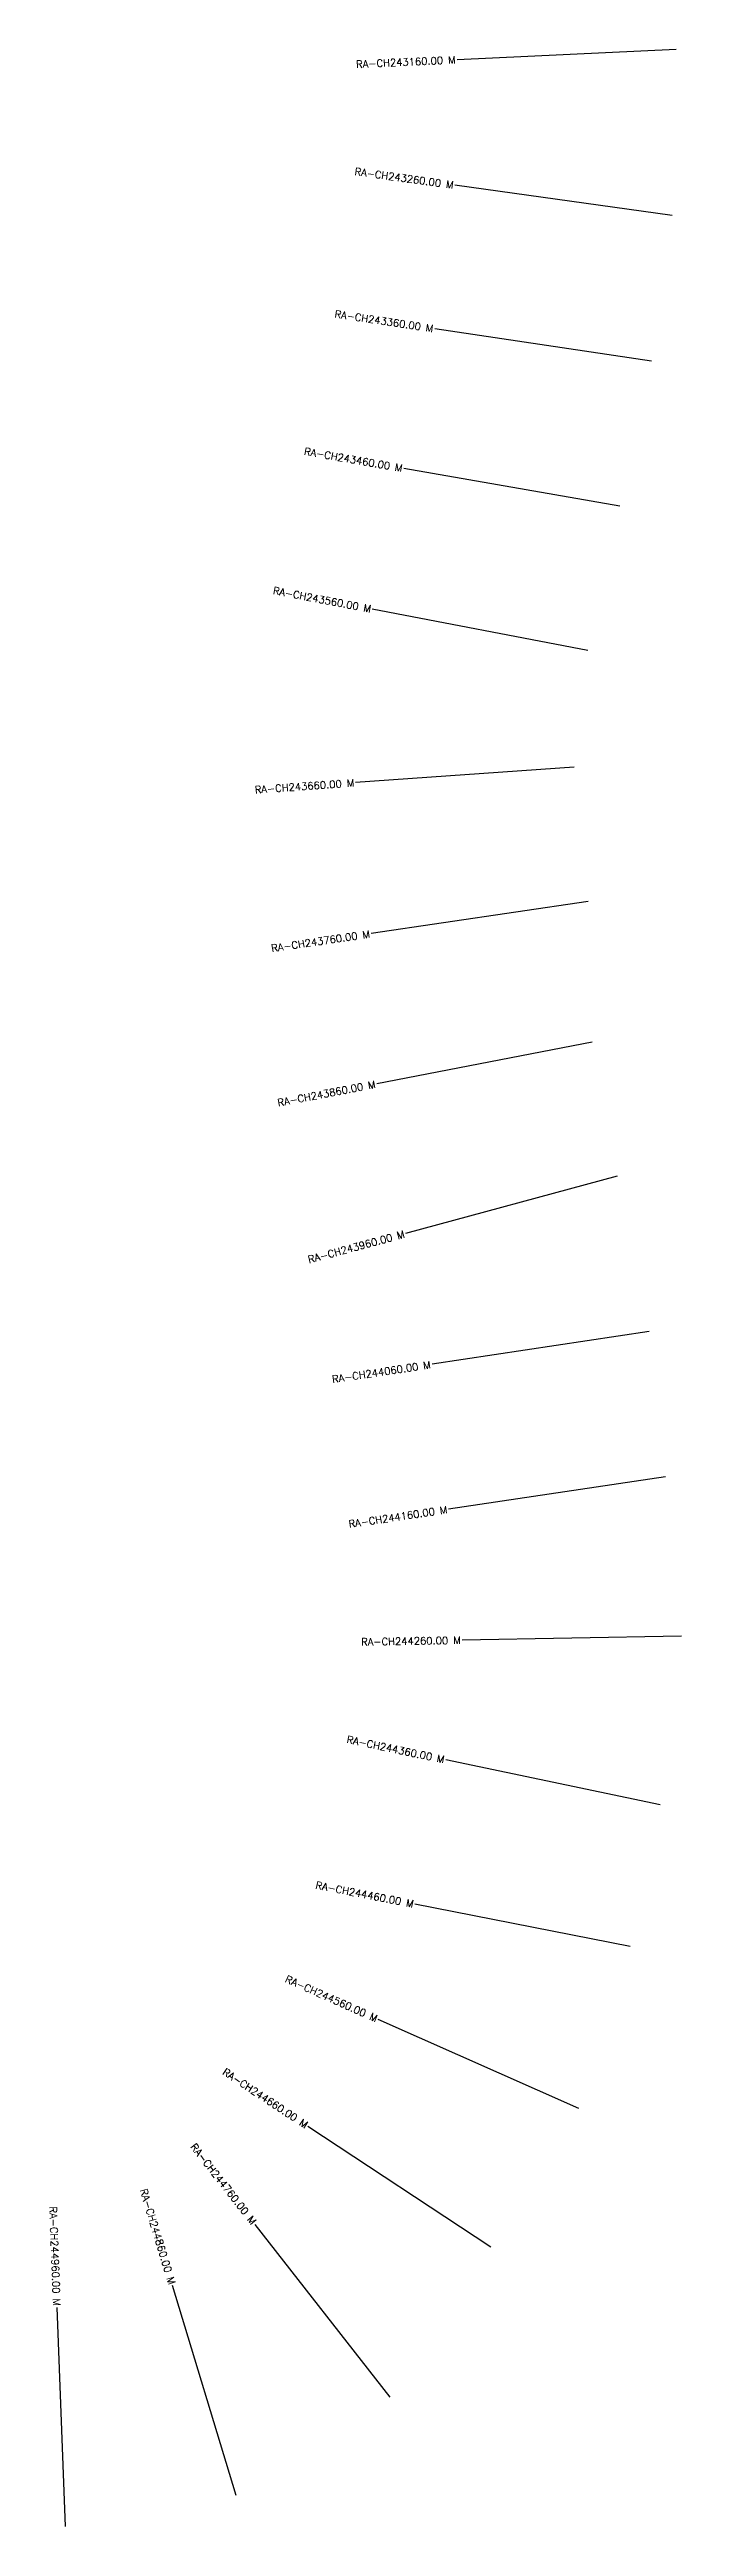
# Model space of a CAD drawing. Header units: metres. Extents: x 279169 to 280921, y 2047067 to 2048762.
# Drawn here: x 279169 to 279601, y 2047067 to 2048762 of the extents above; entities that cross this region are included whole.
import ezdxf
from ezdxf.enums import TextEntityAlignment as Align

# ---------------------------------------------------------------- set-up
doc = ezdxf.new("R2010")
doc.units = ezdxf.units.M
doc.layers.add('CS', color=134, linetype='Continuous')
doc.layers.add('CSMark', color=6, linetype='Continuous')
doc.styles.get("Standard").update_dxf_attribs({"font": 'simplex.shx'})

msp = doc.modelspace()

# ---------------------------------------------------------------- linework, layer by layer
at = {"layer": 'CS'}
for p, q in [((279597.9, 2048761.6), (279448, 2048754.6)), ((279595.1, 2048647.9), (279446.5, 2048668.7)), ((279581, 2048548.2), (279432.7, 2048570.5)), ((279559.4, 2048449), (279411.6, 2048474.8)), ((279537.4, 2048350.4), (279390, 2048378.6)), ((279528.2, 2048270.5), (279378.6, 2048259.9)), ((279537.7, 2048178.5), (279389.3, 2048156.6)), ((279540.4, 2048082.3), (279393.1, 2048053.8)), ((279557.6, 2047990.5), (279412.8, 2047951.4)), ((279579.3, 2047884.3), (279430.9, 2047861.9)), ((279590.5, 2047784.9), (279442.2, 2047762.7)), ((279601.5, 2047675.9), (279451.5, 2047673.1)), ((279587, 2047560.3), (279440.3, 2047591.1)), ((279566.4, 2047463.5), (279419.2, 2047492.3)), ((279531.2, 2047352.5), (279394.1, 2047413.5)), ((279471.2, 2047257.6), (279346, 2047340.3)), ((279402.2, 2047155.1), (279309.8, 2047273.3)), ((279296.9, 2047087.8), (279253.4, 2047231.4)), ((279180, 2047066.6), (279174.3, 2047216.4))]:
    msp.add_line(p, q, dxfattribs=at)

# ---------------------------------------------------------------- texts
at = {"layer": 'CSMark'}
for s, rotation, p in [('RA-CH243160.00 M', 2.6442, (279447, 2048754.6)), ('RA-CH243260.00 M', 352.0568, (279445.5, 2048668.8)), ('RA-CH243360.00 M', 351.4597, (279431.7, 2048570.6)), ('RA-CH243460.00 M', 350.0758, (279410.6, 2048475)), ('RA-CH243560.00 M', 349.1862, (279389.1, 2048378.7)), ('RA-CH243660.00 M', 4.0625, (279377.6, 2048259.8)), ('RA-CH243760.00 M', 8.4054, (279388.3, 2048156.4)), ('RA-CH243860.00 M', 10.9442, (279392.1, 2048053.6)), ('RA-CH243960.00 M', 15.1275, (279411.9, 2047951.1)), ('RA-CH244060.00 M', 8.5816, (279429.9, 2047861.7)), ('RA-CH244160.00 M', 8.517, (279441.2, 2047762.5)), ('RA-CH244260.00 M', 1.0486, (279450.5, 2047673.1)), ('RA-CH244360.00 M', 348.1309, (279439.3, 2047591.3)), ('RA-CH244460.00 M', 348.9311, (279418.2, 2047492.5)), ('RA-CH244560.00 M', 336.0342, (279393.2, 2047413.9)), ('RA-CH244660.00 M', 326.5394, (279345.2, 2047340.8)), ('RA-CH244760.00 M', 308.0146, (279309.2, 2047274.1)), ('RA-CH244860.00 M', 286.8511, (279253.1, 2047232.3)), ('RA-CH244960.00 M', 272.1738, (279174.2, 2047217.4))]:
    msp.add_text(s, height=5, rotation=rotation, dxfattribs=at).set_placement(p, align=Align.MIDDLE_RIGHT)

doc.saveas('drawing.dxf')
